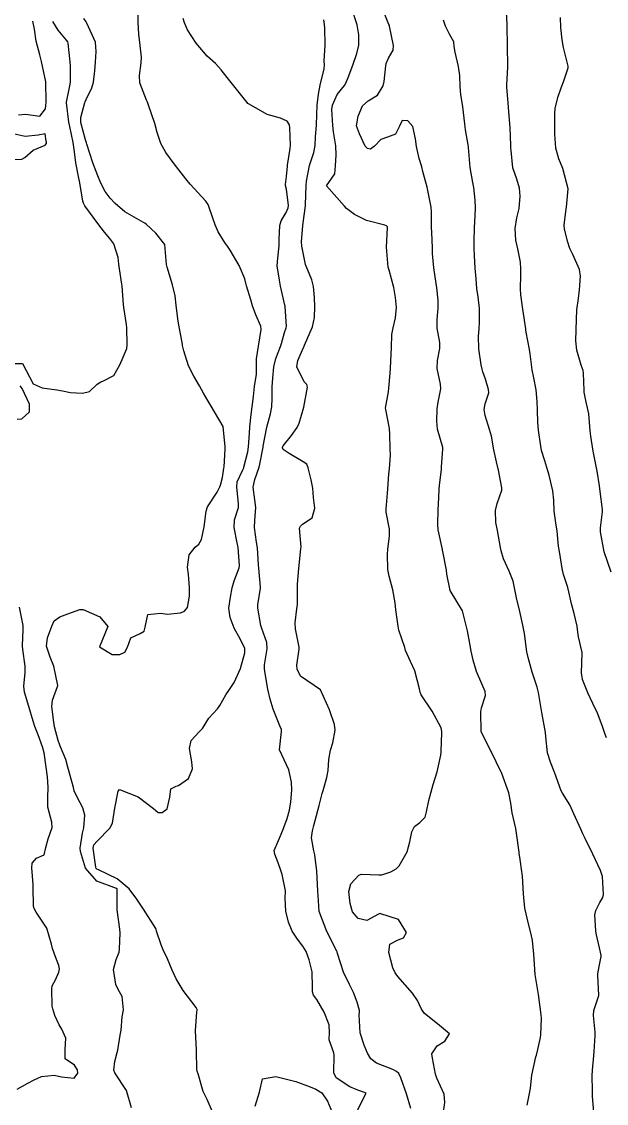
# Model space of a CAD drawing. Header units: metres. Extents: x 298520 to 308411, y 7433745 to 7450750.
# Drawn here: x 305193.8 to 305251.9, y 7436893.1 to 7437000.4 of the extents above; entities that cross this region are included whole.
import ezdxf

# ---------------------------------------------------------------- set-up
doc = ezdxf.new("R2010")
doc.units = ezdxf.units.M
doc.header["$LTSCALE"] = 10
doc.layers.add('Curvas de Nivel 1m', color=11, linetype='Continuous')
doc.layers.add('Curvas de Nivel 5m', color=15, linetype='Continuous')

msp = doc.modelspace()

# ---------------------------------------------------------------- linework, layer by layer
at = {"layer": 'Curvas de Nivel 1m', "flags": 128}
for points, elevation in [([(305251.88, 7436929.32), (305251.72, 7436929.78), (305251.44, 7436930.57), (305250.98, 7436931.78), (305250.52, 7436932.74), (305250.01, 7436933.79), (305249.5, 7436935.11), (305249.4, 7436935.8), (305249.47, 7436937.74), (305249.47, 7436937.8), (305249.11, 7436939.37), (305249.03, 7436939.81), (305248.95, 7436940.42), (305248.63, 7436941.81), (305248.4, 7436942.62), (305248.15, 7436943.82), (305248.04, 7436944.26), (305247.62, 7436945.55), (305247.53, 7436945.83), (305247.51, 7436945.95), (305247.2, 7436947.83), (305247.12, 7436948.37), (305246.96, 7436949.84), (305246.85, 7436950.67), (305246.69, 7436951.84), (305246.64, 7436952.92), (305246.54, 7436953.84), (305246.19, 7436955.4), (305246.06, 7436955.85), (305245.76, 7436956.81), (305245.43, 7436957.85), (305245.34, 7436958.29), (305245.11, 7436959.86), (305245.04, 7436960.62), (305245.02, 7436961.86), (305244.98, 7436962.71), (305244.9, 7436963.86), (305244.67, 7436965.05), (305244.48, 7436965.86), (305244.3, 7436967.46), (305244.24, 7436967.87), (305243.91, 7436969.61), (305243.86, 7436969.82), (305243.86, 7436969.87), (305243.85, 7436969.93), (305243.58, 7436971.88), (305243.38, 7436973.3), (305243.33, 7436973.88), (305243.38, 7436975.28), (305243.38, 7436975.88), (305243.32, 7436976.55), (305243.06, 7436977.88), (305242.86, 7436978.73), (305242.79, 7436979.89), (305242.98, 7436980.95), (305243.2, 7436981.88), (305243.29, 7436983.1), (305243.24, 7436983.88), (305242.98, 7436984.77), (305242.56, 7436985.89), (305242.4, 7436987.63), (305242.39, 7436987.9), (305242.37, 7436988.13), (305242.3, 7436989.9), (305242.18, 7436991.47), (305242.14, 7436991.9), (305242.13, 7436991.95), (305241.98, 7436993.9), (305241.98, 7436994.13), (305242.07, 7436995.9), (305242.08, 7436996.05), (305242.05, 7436997.9), (305242.04, 7436998.11), (305242.02, 7436999.9), (305242.01, 7437000.17), (305241.91, 7437001.9)], 732), ([(305212.75, 7436892.23), (305212.2, 7436893.45), (305211.82, 7436894.25), (305211.31, 7436895.98), (305211.22, 7436896.26), (305211.2, 7436896.42), (305211.17, 7436898.26), (305211.16, 7436898.37), (305211.07, 7436900.26), (305211.2, 7436902.16), (305211.21, 7436902.26), (305211.21, 7436902.37), (305211.11, 7436902.56), (305209.82, 7436904.27), (305209.14, 7436905.41), (305208.74, 7436906.29), (305208.26, 7436907.39), (305207.84, 7436908.3), (305207.65, 7436908.78), (305207.19, 7436910.14), (305207.14, 7436910.31), (305207.11, 7436910.4), (305205.9, 7436912.32), (305205.23, 7436913.33), (305204.48, 7436914.34), (305203.26, 7436915.35), (305201.42, 7436916.23), (305201.27, 7436916.3), (305201.2, 7436916.38), (305201.17, 7436916.49), (305200.9, 7436918.38), (305200.96, 7436918.72), (305201.3, 7436919.09), (305202.54, 7436920.36), (305202.8, 7436920.88), (305203.03, 7436922.35), (305203.36, 7436924.03), (305203.51, 7436924.2), (305205.35, 7436923.49), (305206.88, 7436922.31), (305207.34, 7436921.94), (305207.73, 7436921.92), (305208.25, 7436922.3), (305208.52, 7436923.46), (305208.62, 7436924.29), (305209.12, 7436924.53), (305209.37, 7436924.61), (305210.36, 7436925.29), (305210.75, 7436926.27), (305210.7, 7436926.97), (305210.45, 7436928.27), (305210.61, 7436929.08), (305211.43, 7436929.93), (305211.75, 7436930.26), (305212.39, 7436931.3), (305213.23, 7436932.23), (305213.47, 7436932.55), (305214.08, 7436933.62), (305214.49, 7436934.22), (305214.88, 7436934.83), (305215.51, 7436936.21), (305215.96, 7436937.77), (305215.95, 7436938.21), (305215.54, 7436939.08), (305214.91, 7436940.22), (305214.5, 7436941.29), (305214.38, 7436942.22), (305214.53, 7436943.29), (305214.71, 7436944.22), (305214.9, 7436944.93), (305215.39, 7436946.21), (305215.42, 7436946.43), (305215.28, 7436948.21), (305215.2, 7436948.68), (305214.89, 7436950.22), (305214.94, 7436950.96), (305215.32, 7436952.21), (305215.34, 7436952.58), (305215.16, 7436954.22), (305215.21, 7436954.73), (305215.75, 7436955.92), (305215.84, 7436956.12), (305215.87, 7436956.21), (305216.26, 7436957.71), (305216.33, 7436958.2), (305216.41, 7436959.58), (305216.45, 7436960.2), (305216.58, 7436961.43), (305216.68, 7436962.2), (305216.82, 7436963.22), (305216.93, 7436964.2), (305217.1, 7436965.44), (305217.12, 7436966.19), (305217.12, 7436966.95), (305217.3, 7436968.19), (305217.57, 7436969.85), (305217.53, 7436970.19), (305217.05, 7436971.31), (305216.72, 7436972.2), (305216.54, 7436972.79), (305216.11, 7436974.21), (305216.08, 7436974.32), (305215.97, 7436974.9), (305215.4, 7436976.22), (305214.51, 7436977.72), (305214.17, 7436978.23), (305214.01, 7436978.44), (305213.32, 7436979.54), (305213.02, 7436980.25), (305212.44, 7436981.87), (305212.3, 7436982.26), (305212.21, 7436982.41), (305212.07, 7436982.59), (305210.54, 7436984.28), (305210.09, 7436984.81), (305208.93, 7436986.29), (305208.12, 7436987.41), (305207.61, 7436988.31), (305207.25, 7436989.42), (305207.01, 7436990.32), (305206.39, 7436992.12), (305206.32, 7436992.33), (305206.28, 7436992.43), (305206.19, 7436992.62), (305205.52, 7436994.34), (305205.48, 7436995.07), (305205.67, 7436996.34), (305205.68, 7436996.89), (305205.53, 7436998.34), (305205.44, 7436999.16), (305205.36, 7437000.34), (305205.35, 7437001.27)], 726), ([(305235.64, 7436891.96), (305235.82, 7436893.14), (305235.76, 7436893.96), (305235.03, 7436895.56), (305234.89, 7436895.97), (305234.61, 7436897.54), (305234.54, 7436897.98), (305235.06, 7436898.76), (305235.81, 7436899.22), (305236.28, 7436899.96), (305235.09, 7436900.95), (305233.81, 7436901.99), (305233.51, 7436902.4), (305233.12, 7436903.27), (305232.62, 7436904.01), (305231.15, 7436905.64), (305230.88, 7436906.02), (305230.67, 7436906.51), (305230.27, 7436908.03), (305230.35, 7436908.86), (305231.19, 7436909.28), (305231.71, 7436909.49), (305232.01, 7436910.01), (305231.21, 7436911.31), (305229.36, 7436911.9), (305229.22, 7436911.83), (305228.07, 7436911.2), (305227.21, 7436911.4), (305226.66, 7436912.08), (305226.43, 7436912.88), (305226.3, 7436914.08), (305226.47, 7436914.86), (305227.27, 7436915.71), (305227.53, 7436915.81), (305229.27, 7436915.74), (305229.57, 7436915.74), (305230.45, 7436916.03), (305230.97, 7436916.33), (305231.28, 7436916.64), (305232.07, 7436918.01), (305232.33, 7436919.03), (305232.54, 7436920), (305232.8, 7436920.52), (305233.33, 7436920.94), (305233.86, 7436921.46), (305234.01, 7436921.98), (305234.22, 7436923.12), (305234.46, 7436923.98), (305234.66, 7436924.69), (305235.05, 7436925.97), (305235.12, 7436926.25), (305235.41, 7436927.62), (305235.46, 7436927.92), (305235.46, 7436927.97), (305235.53, 7436929.87), (305235.52, 7436929.97), (305235.44, 7436930.33), (305234.56, 7436931.98), (305233.48, 7436933.59), (305233.37, 7436933.88), (305233.33, 7436933.99), (305233.29, 7436934.19), (305232.84, 7436936), (305232.41, 7436936.9), (305231.92, 7436938.01), (305231.83, 7436938.31), (305231.54, 7436939.15), (305231.26, 7436940.02), (305231.17, 7436940.41), (305230.94, 7436942.03), (305230.88, 7436942.73), (305230.67, 7436944.03), (305230.29, 7436945.37), (305230.16, 7436946.03), (305230.12, 7436947.56), (305230.15, 7436948.03), (305230.32, 7436949.37), (305230.31, 7436950.03), (305230, 7436951.73), (305229.98, 7436952.04), (305230.13, 7436953.62), (305230.16, 7436954.04), (305230.25, 7436955.52), (305230.31, 7436956.03), (305230.42, 7436957.38), (305230.4, 7436958.03), (305230.35, 7436959.47), (305230.31, 7436960.03), (305229.95, 7436961.91), (305229.94, 7436962.04), (305230.22, 7436963.66), (305230.27, 7436964.04), (305230.38, 7436965.51), (305230.42, 7436966.03), (305230.5, 7436967.42), (305230.52, 7436968.03), (305230.57, 7436969.37), (305230.68, 7436970.03), (305230.93, 7436971.03), (305231.02, 7436972.03), (305230.93, 7436973.05), (305230.77, 7436974.03), (305230.28, 7436975.74), (305230.2, 7436976.04), (305230.01, 7436978.04), (305230.12, 7436979.95), (305230.11, 7436980.04), (305230.03, 7436980.14), (305229.85, 7436980.23), (305228.04, 7436980.68), (305226.85, 7436981.28), (305226.06, 7436981.87), (305225.84, 7436982.09), (305224.08, 7436984.11), (305224.88, 7436985.32), (305224.97, 7436986.1), (305225.01, 7436987.21), (305224.98, 7436988.1), (305224.77, 7436989.48), (305224.69, 7436990.1), (305224.59, 7436991.69), (305224.65, 7436992.11), (305225.12, 7436993.17), (305225.85, 7436994.09), (305225.99, 7436994.31), (305226.21, 7436994.86), (305226.67, 7436996.08), (305227.08, 7436997.24), (305227.27, 7436998.07), (305227.29, 7436999.1), (305227.11, 7437000.08), (305226.55, 7437001.83)], 729), ([(305252.34, 7436945.77), (305251.65, 7436947.78), (305251.29, 7436949.78), (305251.29, 7436950.17), (305251.48, 7436951.78), (305251.48, 7436952.01), (305251.26, 7436953.78), (305251.18, 7436954.34), (305250.95, 7436955.79), (305250.76, 7436956.79), (305250.54, 7436957.79), (305250.32, 7436959.26), (305250.27, 7436959.8), (305250.13, 7436961.49), (305250.07, 7436961.8), (305249.83, 7436962.83), (305249.67, 7436963.63), (305249.65, 7436963.8), (305249.6, 7436965.54), (305249.55, 7436965.8), (305249.37, 7436966.31), (305248.92, 7436967.81), (305248.82, 7436968.73), (305248.86, 7436969.82), (305248.89, 7436970.86), (305248.93, 7436971.82), (305249.08, 7436972.94), (305249.21, 7436973.81), (305249.3, 7436975.14), (305249.19, 7436975.81), (305248.53, 7436977.3), (305248.26, 7436977.83), (305248.19, 7436978), (305248.02, 7436978.54), (305247.69, 7436979.83), (305247.67, 7436980.2), (305247.88, 7436981.83), (305247.9, 7436981.99), (305248.08, 7436983.83), (305247.53, 7436985.84), (305247.15, 7436986.81), (305246.83, 7436987.84), (305246.76, 7436989.23), (305246.76, 7436989.84), (305246.74, 7436991.28), (305246.79, 7436991.84), (305247.07, 7436992.97), (305247.38, 7436993.84), (305247.6, 7436994.44), (305248.06, 7436995.83), (305248.06, 7436996), (305247.61, 7436997.84), (305247.47, 7436998.62), (305247.33, 7436999.84), (305247.3, 7437000.82)], 733), ([(305191.87, 7436966.5), (305193.87, 7436966.47), (305194.93, 7436964.46), (305195.84, 7436964.06), (305197.28, 7436963.87), (305197.84, 7436963.78), (305198.63, 7436963.61), (305199.83, 7436963.54), (305200.53, 7436963.7), (305201.25, 7436964.39), (305201.59, 7436964.64), (305201.85, 7436964.72), (305202.93, 7436965.29), (305203.55, 7436966.35), (305203.88, 7436967.12), (305204.24, 7436967.99), (305204.28, 7436968.35), (305204.23, 7436970.03), (305204.2, 7436970.35), (305203.94, 7436972.06), (305203.9, 7436972.35), (305203.77, 7436974.16), (305203.74, 7436974.35), (305203.51, 7436975.88), (305203.45, 7436976.36), (305203.36, 7436976.99), (305202.94, 7436978.37), (305202.55, 7436978.9), (305202.02, 7436979.51), (305201.34, 7436980.39), (305200.06, 7436982.12), (305199.92, 7436982.4), (305199.87, 7436982.6), (305199.57, 7436984.41), (305199.44, 7436985.06), (305199.17, 7436986.41), (305199.03, 7436987.5), (305198.89, 7436988.41), (305198.57, 7436989.99), (305198.49, 7436990.42), (305198.25, 7436992.35), (305198.25, 7436992.42), (305198.58, 7436994.03), (305198.63, 7436994.42), (305198.63, 7436996.01), (305198.6, 7436996.42), (305198.4, 7436998.27), (305198.36, 7436998.42), (305198.25, 7436998.57), (305197.4, 7436999.57), (305196.89, 7437000.44)], 724), ([(305193.47, 7436991.18), (305194.16, 7436991.23), (305195.59, 7436991.03), (305196.17, 7436991.77), (305196.21, 7436992.43), (305196.21, 7436992.45), (305196.21, 7436992.47), (305196.2, 7436994.45), (305195.75, 7436996.45), (305195.58, 7436997.11), (305195.24, 7436998.46), (305195.06, 7436999.67), (305194.9, 7437000.46)], 723), ([(305226.98, 7436892.07), (305228, 7436894.06), (305227.01, 7436894.45), (305226.39, 7436894.69), (305225.03, 7436895.61), (305224.78, 7436896.09), (305224.84, 7436897.89), (305224.79, 7436898.09), (305224.33, 7436899.37), (305224.38, 7436900.1), (305224.33, 7436900.85), (305223.85, 7436902.1), (305223.12, 7436903.37), (305222.79, 7436903.79), (305222.67, 7436904.12), (305222.69, 7436904.56), (305222.65, 7436906.12), (305222.36, 7436907.31), (305222.05, 7436908.13), (305221.72, 7436908.67), (305221.18, 7436909.34), (305220.67, 7436910.15), (305220.3, 7436911.05), (305220.02, 7436912.15), (305219.96, 7436913.43), (305220, 7436914.15), (305219.66, 7436915.76), (305219.52, 7436916.16), (305219.28, 7436916.94), (305218.93, 7436917.8), (305218.87, 7436918.17), (305219.3, 7436919.16), (305219.73, 7436920.16), (305220.16, 7436921.33), (305220.38, 7436922.15), (305220.51, 7436922.99), (305220.61, 7436924.15), (305220.59, 7436924.93), (305220.31, 7436926.15), (305219.41, 7436928.16), (305219.61, 7436929.98), (305219.59, 7436930.16), (305219.44, 7436930.52), (305218.78, 7436932.17), (305218.47, 7436933.18), (305218.25, 7436934.18), (305217.98, 7436935.71), (305217.9, 7436936.18), (305217.92, 7436936.59), (305218.18, 7436938.18), (305218.14, 7436938.79), (305217.65, 7436940.19), (305217.56, 7436940.48), (305217.25, 7436942.19), (305217.25, 7436942.53), (305217.52, 7436944.19), (305217.52, 7436944.28), (305217.33, 7436946.19), (305217.31, 7436946.52), (305217.2, 7436948.19), (305217.11, 7436948.74), (305216.92, 7436950.2), (305216.96, 7436950.92), (305217.05, 7436952.2), (305216.94, 7436952.97), (305216.79, 7436954.2), (305216.95, 7436954.99), (305217.38, 7436956.19), (305217.46, 7436956.49), (305217.76, 7436958.19), (305217.77, 7436958.29), (305218.14, 7436960.18), (305218.49, 7436961.5), (305218.64, 7436962.18), (305218.67, 7436963.02), (305218.67, 7436964.18), (305218.72, 7436965.04), (305218.85, 7436966.17), (305219.05, 7436966.99), (305219.49, 7436968.16), (305219.59, 7436968.47), (305219.91, 7436969.55), (305220.06, 7436970.01), (305220.08, 7436970.16), (305219.97, 7436972.13), (305219.97, 7436972.16), (305219.94, 7436972.26), (305219.5, 7436974.16), (305219.39, 7436974.74), (305219.18, 7436976.17), (305219.22, 7436976.94), (305219.35, 7436978.17), (305219.36, 7436978.83), (305219.44, 7436980.17), (305219.57, 7436980.64), (305220.05, 7436981.46), (305220.27, 7436981.95), (305220.29, 7436982.16), (305220.08, 7436983.78), (305220, 7436984.16), (305219.98, 7436984.26), (305220.09, 7436985.04), (305220.2, 7436986.07), (305220.2, 7436986.16), (305220.45, 7436987.83), (305220.48, 7436988.16), (305220.41, 7436989.89), (305220.38, 7436990.16), (305220.16, 7436990.55), (305219.51, 7436990.82), (305218.17, 7436991.19), (305216.37, 7436992.21), (305216.26, 7436992.29), (305216.18, 7436992.39), (305214.72, 7436994.22), (305214.21, 7436994.88), (305213.61, 7436995.64), (305213.03, 7436996.25), (305212.23, 7436996.99), (305211.11, 7436998.27), (305210.27, 7436999.6), (305209.97, 7437000.28), (305209.84, 7437000.72)], 727), ([(305232.45, 7436892.54), (305232.02, 7436894.01), (305231.45, 7436895.6), (305231.25, 7436896.02), (305231.03, 7436896.22), (305230.64, 7436896.42), (305229.04, 7436897.06), (305228.47, 7436897.47), (305228.13, 7436898.05), (305227.82, 7436898.82), (305227.41, 7436900.06), (305227.31, 7436901.86), (305227.33, 7436902.07), (305227.33, 7436902.29), (305227.11, 7436903.09), (305226.75, 7436904.07), (305226.36, 7436904.85), (305225.76, 7436906.08), (305225.17, 7436907.93), (305225.13, 7436908.09), (305225.1, 7436908.16), (305224.1, 7436910.1), (305223.39, 7436911.94), (305223.35, 7436912.11), (305223.24, 7436913.69), (305223.22, 7436914.08), (305223.22, 7436914.11), (305223.22, 7436914.14), (305223.11, 7436916.11), (305222.91, 7436917.74), (305222.82, 7436918.12), (305222.58, 7436919.4), (305222.68, 7436920.12), (305222.81, 7436920.63), (305223.22, 7436922.11), (305223.35, 7436922.62), (305223.65, 7436923.82), (305223.73, 7436924.11), (305224.1, 7436925.39), (305224.22, 7436926.1), (305224.31, 7436927.2), (305224.47, 7436928.1), (305224.69, 7436928.83), (305224.92, 7436930.1), (305224.87, 7436930.67), (305224.35, 7436932.1), (305223.48, 7436934.11), (305221.5, 7436935.45), (305221.16, 7436936.14), (305221.12, 7436936.54), (305221.34, 7436938.14), (305221.34, 7436938.34), (305221, 7436940.15), (305220.96, 7436940.74), (305221.13, 7436942.14), (305221.17, 7436942.56), (305221.18, 7436944.14), (305221.19, 7436944.57), (305221.32, 7436946.14), (305221.35, 7436946.43), (305221.53, 7436948.14), (305221.54, 7436948.26), (305221.4, 7436950.14), (305221.47, 7436950.35), (305221.68, 7436950.53), (305222.65, 7436951.17), (305222.92, 7436952.12), (305222.79, 7436953.2), (305222.71, 7436954.13), (305222.54, 7436954.94), (305222.26, 7436956.13), (305222.11, 7436956.49), (305221.76, 7436956.74), (305220.37, 7436957.55), (305219.77, 7436957.95), (305219.71, 7436958.1), (305219.71, 7436958.16), (305219.77, 7436958.31), (305220.59, 7436959.35), (305221.15, 7436960.15), (305221.36, 7436960.58), (305221.82, 7436962.14), (305222.19, 7436964.13), (305222.1, 7436964.39), (305221.85, 7436964.66), (305221.13, 7436966.15), (305221.22, 7436966.8), (305221.82, 7436968.14), (305221.84, 7436968.19), (305221.89, 7436968.31), (305222.69, 7436970.13), (305222.86, 7436971.06), (305222.9, 7436972.13), (305222.88, 7436973.05), (305222.76, 7436974.13), (305222.62, 7436974.78), (305222.04, 7436976.14), (305221.99, 7436976.3), (305221.6, 7436978.14), (305221.58, 7436978.58), (305221.7, 7436980.14), (305221.74, 7436980.44), (305221.97, 7436982.14), (305221.98, 7436982.23), (305222.04, 7436984.14), (305222.05, 7436984.18), (305222.09, 7436984.57), (305222.39, 7436986.14), (305222.81, 7436987.44), (305222.95, 7436988.13), (305222.99, 7436988.98), (305223.08, 7436990.13), (305223.1, 7436991.19), (305223.14, 7436992.13), (305223.27, 7436993.2), (305223.44, 7436994.12), (305223.84, 7436995.74), (305223.88, 7436996.12), (305223.84, 7436996.5), (305223.94, 7436998.11), (305223.91, 7436999.76), (305223.86, 7437000.12), (305223.81, 7437000.59)], 728), ([(305250.62, 7436892.15), (305250.5, 7436893.79), (305250.47, 7436894.33), (305250.45, 7436895.79), (305250.49, 7436896.34), (305250.61, 7436897.78), (305250.64, 7436898.2), (305250.74, 7436899.78), (305250.74, 7436900.12), (305250.58, 7436901.79), (305250.61, 7436902.28), (305251.12, 7436903.78), (305251.03, 7436905.78), (305251.03, 7436905.9), (305251.16, 7436906.64), (305251.33, 7436907.62), (305251.33, 7436907.78), (305251.18, 7436908.51), (305250.88, 7436909.78), (305250.83, 7436910.15), (305250.72, 7436911.78), (305250.81, 7436912.2), (305251.23, 7436912.98), (305251.52, 7436913.5), (305251.58, 7436913.78), (305251.47, 7436915.58), (305251.42, 7436915.78), (305251.28, 7436916.17), (305250.53, 7436917.79), (305249.77, 7436919.33), (305249.54, 7436919.8), (305249.32, 7436920.26), (305248.63, 7436921.81), (305248.22, 7436922.68), (305247.49, 7436923.83), (305247.37, 7436924.06), (305246.75, 7436925.84), (305246.32, 7436926.92), (305246.03, 7436927.84), (305245.84, 7436929.43), (305245.81, 7436929.85), (305245.46, 7436931.85), (305245.12, 7436933.85), (305244.98, 7436934.37), (305244.48, 7436935.86), (305244.08, 7436937.31), (305243.97, 7436937.87), (305243.73, 7436939.69), (305243.7, 7436939.87), (305243.56, 7436940.53), (305243.27, 7436941.87), (305242.93, 7436943.22), (305242.81, 7436943.88), (305242.62, 7436944.89), (305242.22, 7436945.89), (305241.64, 7436947.11), (305241.41, 7436947.9), (305241.35, 7436948.21), (305241.05, 7436949.91), (305240.89, 7436950.7), (305240.85, 7436951.91), (305241.02, 7436952.6), (305241.48, 7436953.9), (305241.49, 7436954.14), (305241.14, 7436955.91), (305240.94, 7436956.72), (305240.7, 7436957.91), (305240.44, 7436959.26), (305240.27, 7436959.92), (305239.81, 7436961.33), (305239.74, 7436961.92), (305239.83, 7436962.49), (305240.18, 7436963.58), (305240.16, 7436963.92), (305239.85, 7436964.92), (305239.6, 7436965.66), (305239.53, 7436965.93), (305239.43, 7436966.36), (305239.19, 7436967.93), (305239.16, 7436969.19), (305239.22, 7436969.93), (305239.26, 7436970.6), (305239.25, 7436971.93), (305239.12, 7436973.1), (305239, 7436973.93), (305238.92, 7436974.88), (305238.83, 7436975.94), (305238.75, 7436977.19), (305238.72, 7436977.94), (305238.73, 7436978.65), (305238.77, 7436979.94), (305238.83, 7436981.16), (305238.85, 7436981.94), (305238.84, 7436982.71), (305238.71, 7436983.94), (305238.6, 7436984.46), (305238.33, 7436985.95), (305238.17, 7436987.91), (305238.17, 7436987.95), (305238.17, 7436987.98), (305238.14, 7436988.18), (305237.87, 7436989.66), (305237.84, 7436989.94), (305237.82, 7436990.28), (305237.62, 7436991.95), (305237.42, 7436993.18), (305237.34, 7436993.95), (305237.32, 7436995.06), (305237.19, 7436995.96), (305236.83, 7436997.37), (305236.76, 7436997.96), (305236.7, 7436998.41), (305236.27, 7436999.18), (305235.87, 7436999.97), (305235.69, 7437000.56)], 731), ([(305192.11, 7436986.7), (305193.82, 7436986.76), (305194.11, 7436986.94), (305194.93, 7436987.66), (305196.13, 7436988.16), (305196.25, 7436988.33), (305196.25, 7436988.45), (305196.23, 7436988.55), (305196.14, 7436989.27), (305195.44, 7436989.15), (305194.14, 7436989.03), (305192.94, 7436989.29)], 723), ([(305193.33, 7436960.95), (305193.8, 7436961), (305194.57, 7436961.7), (305194.57, 7436962.46), (305193.84, 7436963.99), (305193.64, 7436964.27)], 724), ([(305193.35, 7436894.47), (305194.41, 7436895.06), (305195.02, 7436895.4), (305195.75, 7436895.72), (305197.02, 7436895.85), (305197.75, 7436895.69), (305199.02, 7436895.57), (305199.36, 7436896.07), (305199.34, 7436896.4), (305199.04, 7436896.86), (305198.1, 7436897.47), (305198.12, 7436898.41), (305198.17, 7436899.52), (305197.79, 7436900.42), (305197.52, 7436900.86), (305197.1, 7436901.77), (305196.87, 7436902.43), (305196.83, 7436902.7), (305196.77, 7436904.43), (305196.83, 7436904.73), (305197.14, 7436905.33), (305197.48, 7436906.09), (305197.54, 7436906.42), (305197.48, 7436906.75), (305197.16, 7436907.61), (305196.86, 7436908.43), (305196.76, 7436908.85), (305196.29, 7436910.44), (305195.22, 7436912.02), (305195.01, 7436912.45), (305194.97, 7436912.71), (305194.93, 7436914.45), (305194.92, 7436914.78), (305194.79, 7436916.45), (305194.82, 7436916.91), (305195.28, 7436917.39), (305196.01, 7436917.72), (305196.2, 7436918.44), (305196.43, 7436919.32), (305196.83, 7436920.43), (305196.77, 7436920.98), (305196.4, 7436922.44), (305196.38, 7436923.42), (305196.43, 7436924.44), (305196.37, 7436925.45), (305196.23, 7436926.44), (305196.01, 7436927.84), (305195.85, 7436928.45), (305195.42, 7436929.64), (305195.1, 7436930.45), (305194.92, 7436930.98), (305194.49, 7436932.46), (305194.08, 7436933.86), (305194.02, 7436934.46), (305194.14, 7436935.83), (305194.14, 7436936.46), (305193.91, 7436938.09), (305193.87, 7436938.47), (305193.93, 7436940.08), (305193.94, 7436940.47), (305193.58, 7436942.3)], 724), ([(305216.99, 7436892.79), (305217.4, 7436894.18), (305217.72, 7436895.48), (305219.03, 7436895.71), (305219.58, 7436895.59), (305221.02, 7436895.22), (305222.43, 7436894.71), (305223.01, 7436894.48), (305223.6, 7436894.11), (305224.18, 7436893.29), (305224.65, 7436892.09)], 727)]:
    msp.add_lwpolyline(points, dxfattribs=dict(at, elevation=elevation))
at = {"layer": 'Curvas de Nivel 5m', "flags": 128}
for points, elevation in [([(305243.99, 7436892.87), (305244.21, 7436893.86), (305244.32, 7436894.56), (305244.46, 7436895.86), (305244.87, 7436897.67), (305244.92, 7436897.85), (305245.06, 7436898.4), (305245.32, 7436899.6), (305245.35, 7436899.85), (305245.41, 7436901.53), (305245.4, 7436901.85), (305245.12, 7436903.85), (305244.78, 7436905.86), (305244.68, 7436907.37), (305244.67, 7436907.86), (305244.54, 7436909.21), (305244.38, 7436909.86), (305244.08, 7436911), (305243.9, 7436911.87), (305243.78, 7436912.43), (305243.62, 7436913.87), (305243.53, 7436915.62), (305243.51, 7436915.88), (305243.48, 7436916.08), (305243.29, 7436917.26), (305243.2, 7436917.88), (305243.19, 7436917.99), (305242.95, 7436919.88), (305242.86, 7436920.34), (305242.51, 7436921.89), (305242.39, 7436922.85), (305242.18, 7436923.89), (305241.49, 7436925.81), (305241.44, 7436925.9), (305241.43, 7436925.93), (305241.39, 7436925.99), (305240.47, 7436927.91), (305239.43, 7436929.92), (305239.41, 7436931.92), (305239.47, 7436932.3), (305239.85, 7436933.55), (305239.82, 7436933.92), (305239.49, 7436934.71), (305238.95, 7436935.93), (305238.62, 7436937.03), (305238.43, 7436937.94), (305238.3, 7436938.7), (305238.08, 7436939.94), (305237.58, 7436941.95), (305236.35, 7436943.96), (305236.01, 7436945.59), (305235.97, 7436945.97), (305235.65, 7436947.67), (305235.6, 7436947.97), (305235.59, 7436948.04), (305235.16, 7436949.98), (305235.12, 7436950.53), (305235.17, 7436951.98), (305235.19, 7436952.49), (305235.26, 7436953.97), (305235.3, 7436954.4), (305235.48, 7436955.97), (305235.5, 7436956.22), (305235.63, 7436957.97), (305235.61, 7436958.14), (305235.1, 7436959.98), (305235.01, 7436960.77), (305235.05, 7436961.98), (305235.15, 7436962.66), (305235.41, 7436963.97), (305235.38, 7436964.44), (305235.07, 7436965.98), (305235.08, 7436966.78), (305235.33, 7436967.98), (305235.31, 7436968.57), (305235.05, 7436969.98), (305235.05, 7436970.86), (305235.15, 7436971.98), (305235.15, 7436972.78), (305235.04, 7436973.98), (305234.87, 7436975.08), (305234.73, 7436975.98), (305234.6, 7436977.39), (305234.59, 7436977.98), (305234.53, 7436979.48), (305234.51, 7436979.99), (305234.5, 7436981.54), (305234.47, 7436981.99), (305234.08, 7436983.99), (305233.65, 7436985.55), (305233.52, 7436986), (305233.28, 7436986.84), (305233.02, 7436988.01), (305232.92, 7436988.79), (305232.63, 7436990.01), (305232.16, 7436990.58), (305231.59, 7436990.6), (305231.31, 7436990.03), (305230.92, 7436989.26), (305230.14, 7436988.96), (305229.46, 7436988.73), (305228.84, 7436988.05), (305228.42, 7436987.76), (305228.13, 7436987.81), (305227.9, 7436988.06), (305227.36, 7436989.29), (305227.05, 7436990.08), (305227.2, 7436991.04), (305227.63, 7436992.07), (305228.19, 7436992.57), (305229.14, 7436993.11), (305229.7, 7436994.05), (305229.79, 7436994.47), (305229.95, 7436996.04), (305230, 7436996.27), (305230.23, 7436996.79), (305230.7, 7436997.58), (305230.72, 7436998.04), (305230.33, 7436999.98), (305230.31, 7437000.04), (305230.27, 7437000.13), (305229.51, 7437002.05)], 730), ([(305204.71, 7436892.6), (305204.19, 7436894.34), (305203.03, 7436896.09), (305202.95, 7436896.35), (305203.04, 7436897.22), (305203.29, 7436898.11), (305203.34, 7436898.35), (305203.58, 7436899.83), (305203.68, 7436900.34), (305203.78, 7436901.65), (305203.92, 7436902.34), (305203.78, 7436903.68), (305203.37, 7436904.35), (305203.13, 7436904.85), (305202.91, 7436906.35), (305203.16, 7436907.34), (305203.46, 7436908.05), (305203.5, 7436908.35), (305203.56, 7436909.98), (305203.55, 7436910.35), (305203.29, 7436912.28), (305203.28, 7436912.35), (305203.28, 7436914.31), (305203.26, 7436914.35), (305203.24, 7436914.37), (305203.21, 7436914.38), (305201.25, 7436915.1), (305200.12, 7436916.39), (305199.62, 7436918.06), (305199.61, 7436918.4), (305199.82, 7436919.89), (305199.96, 7436920.39), (305200.05, 7436921.67), (305199.87, 7436922.39), (305199.35, 7436923.39), (305199.02, 7436924.06), (305198.93, 7436924.41), (305198.77, 7436925.01), (305198.37, 7436926.42), (305198.18, 7436927.2), (305197.66, 7436928.43), (305197.58, 7436928.6), (305197.42, 7436929.06), (305197.06, 7436930.43), (305196.98, 7436930.89), (305196.8, 7436932.44), (305196.84, 7436933.07), (305197.36, 7436934.43), (305197.37, 7436934.54), (305196.99, 7436936.44), (305196.63, 7436937.33), (305196.27, 7436938.44), (305196.36, 7436939.26), (305196.78, 7436940.43), (305197.03, 7436940.95), (305197.57, 7436941.33), (305198.36, 7436941.63), (305199.58, 7436942.06), (305199.91, 7436942.07), (305201.57, 7436941.34), (305202.34, 7436940.37), (305201.53, 7436938.38), (305202.78, 7436937.61), (305203.53, 7436937.6), (305204.04, 7436937.83), (305204.31, 7436938.34), (305204.62, 7436939.26), (305205.55, 7436939.68), (305205.95, 7436939.92), (305206.06, 7436940.32), (305206.33, 7436941.56), (305207.57, 7436941.71), (305208.26, 7436941.61), (305209.57, 7436941.73), (305209.95, 7436941.9), (305210.25, 7436942.27), (305210.46, 7436943.41), (305210.46, 7436944.27), (305210.35, 7436945.54), (305210.27, 7436946.27), (305210.42, 7436947.5), (305211.01, 7436948.27), (305211.38, 7436948.54), (305211.66, 7436949.01), (305211.92, 7436950.26), (305212.11, 7436951.84), (305212.25, 7436952.25), (305213.2, 7436953.72), (305213.47, 7436954.23), (305213.55, 7436954.41), (305213.74, 7436955.16), (305213.88, 7436956.1), (305213.89, 7436956.23), (305214, 7436957.99), (305214.01, 7436958.23), (305213.79, 7436960.23), (305212.62, 7436962.25), (305212.32, 7436962.74), (305211.84, 7436963.55), (305211.44, 7436964.26), (305210.9, 7436965.23), (305210.37, 7436966.27), (305209.89, 7436967.75), (305209.77, 7436968.28), (305209.75, 7436968.42), (305209.4, 7436970.29), (305209.3, 7436970.91), (305209.15, 7436972.29), (305209.04, 7436973.21), (305208.78, 7436974.29), (305208.24, 7436976.04), (305208.18, 7436976.3), (305208.01, 7436978.3), (305207.12, 7436979.41), (305206.14, 7436980.33), (305206.03, 7436980.4), (305205.9, 7436980.47), (305204.05, 7436981.53), (305203.08, 7436982.36), (305202.59, 7436982.89), (305202.07, 7436983.55), (305201.66, 7436984.38), (305201.35, 7436985.12), (305200.87, 7436986.39), (305200.27, 7436988.26), (305200.23, 7436988.4), (305200.14, 7436988.68), (305199.68, 7436990.4), (305199.66, 7436990.91), (305200.08, 7436992.4), (305200.11, 7436992.47), (305200.19, 7436992.67), (305200.75, 7436993.84), (305200.93, 7436994.39), (305201.07, 7436995.53), (305201.11, 7436996.39), (305201.19, 7436997.44), (305201.14, 7436998.39), (305200.27, 7437000.27), (305200.18, 7437000.4), (305199.95, 7437000.73)], 725)]:
    msp.add_lwpolyline(points, dxfattribs=dict(at, elevation=elevation))

doc.saveas('drawing.dxf')
